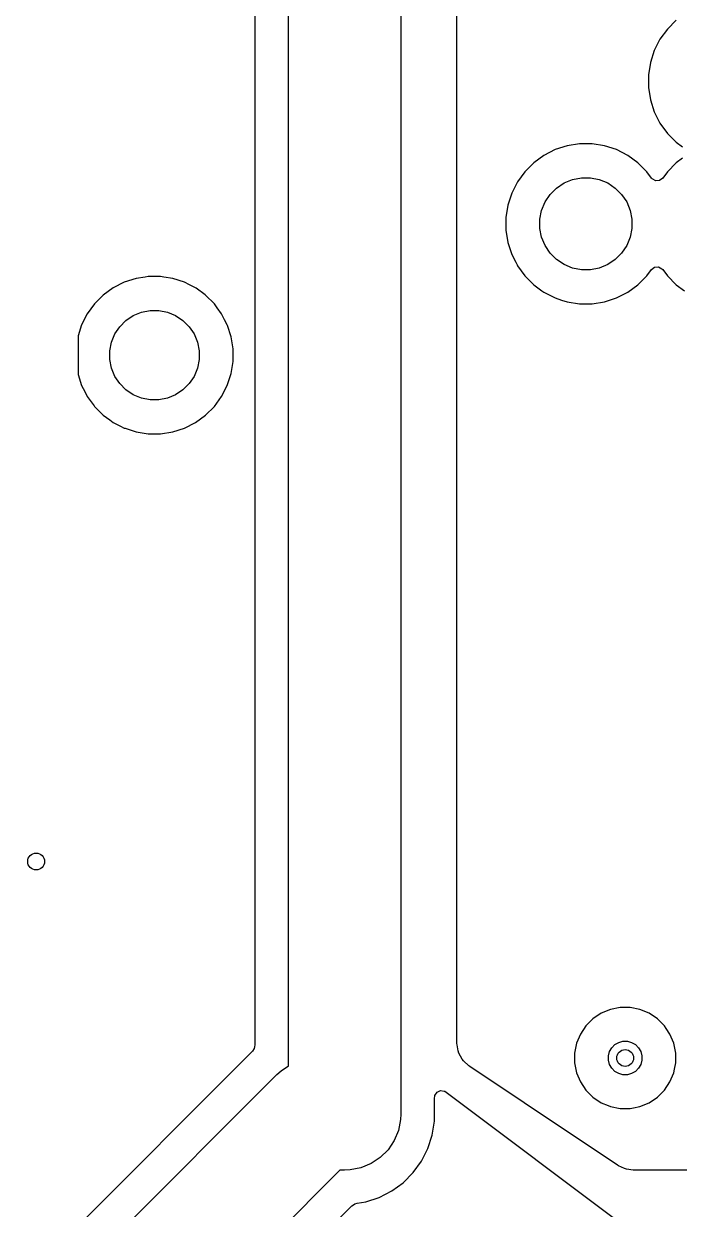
# Model space of a CAD drawing. Header units: inches. Extents: x 1.32 to 5.22, y -7.01 to -1.14.
# Drawn here: x 2.668 to 3.129, y -3.827 to -2.995 of the extents above; entities that cross this region are included whole.
import ezdxf

# ---------------------------------------------------------------- set-up
doc = ezdxf.new("R2010")
doc.units = ezdxf.units.IN
doc.header["$MEASUREMENT"] = 0
doc.layers.add('B.Cu', color=153, linetype='CONTINUOUS', true_color=0x4d7fc4)

msp = doc.modelspace()

# ---------------------------------------------------------------- linework, layer by layer
at = {"layer": 'B.Cu', "linetype": 'CONTINUOUS'}
for p, q in [((2.93307, -2.87402), (2.93307, -3.75984)), ((2.85433, -3.72587), (2.85433, -2.89032)), ((2.97244, -3.35427), (2.97244, -2.9014)), ((2.83069, -2.90255), (2.83069, -3.71133)), ((3.12643, -2.99263), (3.12018, -2.99887)), ((3.12018, -2.99887), (3.11499, -3.00602)), ((3.12018, -2.99887), (3.12018, -2.99887)), ((3.11499, -3.00602), (3.11098, -3.01389)), ((3.11098, -3.01389), (3.10825, -3.02229)), ((3.10825, -3.02229), (3.10687, -3.03102)), ((3.10687, -3.03102), (3.10687, -3.03985)), ((3.10687, -3.03985), (3.10825, -3.04858)), ((3.10825, -3.04858), (3.11098, -3.05698)), ((3.11098, -3.05698), (3.11499, -3.06485)), ((3.11499, -3.06485), (3.12018, -3.07199)), ((3.12018, -3.07199), (3.12018, -3.07199)), ((3.12018, -3.07199), (3.12643, -3.07824)), ((3.04145, -3.08342), (3.03358, -3.08743)), ((3.04985, -3.08069), (3.04145, -3.08342)), ((3.05858, -3.07931), (3.04985, -3.08069)), ((3.06741, -3.07931), (3.05858, -3.07931)), ((3.05858, -3.07931), (3.05858, -3.07931)), ((3.07613, -3.08069), (3.06741, -3.07931)), ((3.06741, -3.07931), (3.06741, -3.07931)), ((3.08454, -3.08342), (3.07613, -3.08069)), ((3.08848, -3.08543), (3.08454, -3.08342)), ((3.12643, -3.07824), (3.12643, -3.07824)), ((3.12643, -3.07824), (3.13089, -3.08148)), ((3.02643, -3.09263), (3.02018, -3.09887)), ((3.03358, -3.08743), (3.02643, -3.09263)), ((3.02643, -3.09263), (3.02643, -3.09263)), ((3.09241, -3.08743), (3.08848, -3.08543)), ((3.09955, -3.09263), (3.09241, -3.08743)), ((3.09241, -3.08743), (3.09241, -3.08743)), ((3.09241, -3.08743), (3.09241, -3.08743)), ((3.1058, -3.09887), (3.09955, -3.09263)), ((3.09955, -3.09263), (3.09955, -3.09263)), ((3.12643, -3.09263), (3.12018, -3.09887)), ((3.13089, -3.08938), (3.12643, -3.09263)), ((3.12643, -3.09263), (3.12643, -3.09263)), ((3.02018, -3.09887), (3.01499, -3.10602)), ((3.02018, -3.09887), (3.02018, -3.09887)), ((3.10904, -3.10334), (3.1058, -3.09887)), ((3.1058, -3.09887), (3.1058, -3.09887)), ((3.12018, -3.09887), (3.11694, -3.10334)), ((3.12018, -3.09887), (3.12018, -3.09887)), ((3.01499, -3.10602), (3.01098, -3.11389)), ((3.04239, -3.11033), (3.04768, -3.10679)), ((3.04768, -3.10679), (3.05356, -3.10435)), ((3.05356, -3.10435), (3.05981, -3.10311)), ((3.05981, -3.10311), (3.06618, -3.10311)), ((3.06618, -3.10311), (3.07242, -3.10435)), ((3.07242, -3.10435), (3.0783, -3.10679)), ((3.0783, -3.10679), (3.0836, -3.11033)), ((3.10959, -3.10397), (3.10904, -3.10334)), ((3.11202, -3.10525), (3.10959, -3.10397)), ((3.11476, -3.10502), (3.11202, -3.10525)), ((3.11694, -3.10334), (3.11476, -3.10502)), ((3.01098, -3.11389), (3.00825, -3.12229)), ((3.03435, -3.12012), (3.03788, -3.11483)), ((3.03788, -3.11483), (3.04239, -3.11033)), ((3.0836, -3.11033), (3.0881, -3.11483)), ((3.0881, -3.11483), (3.09164, -3.12012)), ((3.00825, -3.12229), (3.00687, -3.13102)), ((3.03067, -3.13225), (3.03191, -3.126)), ((3.03191, -3.126), (3.03435, -3.12012)), ((3.09164, -3.12012), (3.09407, -3.126)), ((3.09407, -3.126), (3.09532, -3.13225)), ((3.00687, -3.13102), (3.00687, -3.13985)), ((3.03067, -3.13862), (3.03067, -3.13225)), ((3.09532, -3.13225), (3.09532, -3.13862)), ((3.00687, -3.13985), (3.00825, -3.14858)), ((3.03191, -3.14486), (3.03067, -3.13862)), ((3.09532, -3.13862), (3.09407, -3.14486)), ((3.00825, -3.14858), (3.01098, -3.15698)), ((3.03435, -3.15074), (3.03191, -3.14486)), ((3.03788, -3.15604), (3.03435, -3.15074)), ((3.09164, -3.15074), (3.0881, -3.15604)), ((3.09407, -3.14486), (3.09164, -3.15074)), ((3.01098, -3.15698), (3.01374, -3.16239)), ((3.04239, -3.16054), (3.03788, -3.15604)), ((3.0881, -3.15604), (3.0836, -3.16054)), ((3.01374, -3.16239), (3.01469, -3.16425)), ((3.01469, -3.16425), (3.01499, -3.16485)), ((3.01499, -3.16485), (3.02018, -3.17199)), ((3.04768, -3.16408), (3.04239, -3.16054)), ((3.05356, -3.16651), (3.04768, -3.16408)), ((3.05981, -3.16776), (3.05356, -3.16651)), ((3.06618, -3.16776), (3.05981, -3.16776)), ((3.07242, -3.16651), (3.06618, -3.16776)), ((3.0783, -3.16408), (3.07242, -3.16651)), ((3.0836, -3.16054), (3.0783, -3.16408)), ((3.1058, -3.17199), (3.10904, -3.16753)), ((3.10904, -3.16753), (3.11122, -3.16585)), ((3.11122, -3.16585), (3.11396, -3.16562)), ((3.11396, -3.16562), (3.11639, -3.1669)), ((3.11639, -3.1669), (3.11694, -3.16753)), ((3.11694, -3.16753), (3.12018, -3.17199)), ((2.74732, -3.17378), (2.73907, -3.17646)), ((2.75361, -3.17278), (2.74732, -3.17378)), ((2.74732, -3.17378), (2.74732, -3.17378)), ((2.7559, -3.17242), (2.75361, -3.17278)), ((2.76458, -3.17242), (2.7559, -3.17242)), ((2.7559, -3.17242), (2.7559, -3.17242)), ((2.76686, -3.17278), (2.76458, -3.17242)), ((2.76458, -3.17242), (2.76458, -3.17242)), ((2.77315, -3.17378), (2.76686, -3.17278)), ((2.7814, -3.17646), (2.77315, -3.17378)), ((2.77315, -3.17378), (2.77315, -3.17378)), ((3.02018, -3.17199), (3.02018, -3.17199)), ((3.02018, -3.17199), (3.02643, -3.17824)), ((3.09955, -3.17824), (3.1058, -3.17199)), ((3.12018, -3.17199), (3.12018, -3.17199)), ((3.12018, -3.17199), (3.12643, -3.17824)), ((2.73134, -3.1804), (2.72432, -3.1855)), ((2.73907, -3.17646), (2.73134, -3.1804)), ((2.73907, -3.17646), (2.73907, -3.17646)), ((2.73907, -3.17646), (2.73907, -3.17646)), ((2.78489, -3.17824), (2.7814, -3.17646)), ((2.7814, -3.17646), (2.7814, -3.17646)), ((2.78912, -3.18039), (2.78489, -3.17824)), ((2.78489, -3.17824), (2.78489, -3.17824)), ((2.78489, -3.17824), (2.78489, -3.17824)), ((2.78913, -3.1804), (2.78912, -3.18039)), ((2.78943, -3.18062), (2.78913, -3.1804)), ((2.78913, -3.1804), (2.78913, -3.1804)), ((2.78913, -3.1804), (2.78913, -3.1804)), ((2.78913, -3.1804), (2.78913, -3.1804)), ((2.78945, -3.18063), (2.78943, -3.18062)), ((2.79571, -3.18517), (2.78945, -3.18063)), ((3.02643, -3.17824), (3.02643, -3.17824)), ((3.02643, -3.17824), (3.03209, -3.18235)), ((3.03209, -3.18235), (3.03358, -3.18343)), ((3.03358, -3.18343), (3.03764, -3.1855)), ((3.08454, -3.18744), (3.09241, -3.18343)), ((3.09241, -3.18343), (3.09955, -3.17824)), ((3.12643, -3.17824), (3.12643, -3.17824)), ((3.12643, -3.17824), (3.13209, -3.18235)), ((2.71818, -3.19164), (2.71308, -3.19866)), ((2.72432, -3.1855), (2.71818, -3.19164)), ((2.71818, -3.19164), (2.71818, -3.19164)), ((2.72432, -3.1855), (2.72432, -3.1855)), ((2.79616, -3.1855), (2.79571, -3.18517)), ((2.80229, -3.19164), (2.79616, -3.1855)), ((2.79616, -3.1855), (2.79616, -3.1855)), ((2.79616, -3.1855), (2.79616, -3.1855)), ((2.79616, -3.1855), (2.79616, -3.1855)), ((2.80419, -3.19426), (2.80229, -3.19164)), ((2.80229, -3.19164), (2.80229, -3.19164)), ((2.80229, -3.19164), (2.80229, -3.19164)), ((3.03764, -3.1855), (3.04145, -3.18744)), ((3.04145, -3.18744), (3.04145, -3.18744)), ((3.04145, -3.18744), (3.04145, -3.18744)), ((3.04145, -3.18744), (3.04595, -3.18891)), ((3.04595, -3.18891), (3.04985, -3.19017)), ((3.04985, -3.19017), (3.05858, -3.19156)), ((3.05858, -3.19156), (3.05858, -3.19156)), ((3.05858, -3.19156), (3.06741, -3.19156)), ((3.06741, -3.19156), (3.07613, -3.19017)), ((3.07613, -3.19017), (3.08454, -3.18744)), ((2.71308, -3.19866), (2.70914, -3.20639)), ((2.74026, -3.20321), (2.74539, -3.19978)), ((2.74539, -3.19978), (2.75109, -3.19742)), ((2.75109, -3.19742), (2.75715, -3.19621)), ((2.75715, -3.19621), (2.76332, -3.19621)), ((2.76332, -3.19621), (2.76938, -3.19742)), ((2.76938, -3.19742), (2.77508, -3.19978)), ((2.77508, -3.19978), (2.78022, -3.20321)), ((2.80739, -3.19866), (2.80419, -3.19426)), ((2.80419, -3.19426), (2.80419, -3.19426)), ((2.80946, -3.20271), (2.80739, -3.19866)), ((2.70914, -3.20639), (2.70669, -3.21392)), ((2.70914, -3.20639), (2.70914, -3.20639)), ((2.70914, -3.20639), (2.70914, -3.20639)), ((2.73246, -3.21271), (2.73589, -3.20758)), ((2.73589, -3.20758), (2.74026, -3.20321)), ((2.78022, -3.20321), (2.78458, -3.20758)), ((2.78458, -3.20758), (2.78801, -3.21271)), ((2.81133, -3.20639), (2.80946, -3.20271)), ((2.81146, -3.20678), (2.81133, -3.20639)), ((2.81133, -3.20639), (2.81133, -3.20639)), ((2.81402, -3.21465), (2.81146, -3.20678)), ((2.70669, -3.21392), (2.70669, -3.2412)), ((2.7301, -3.21842), (2.73246, -3.21271)), ((2.78801, -3.21271), (2.79038, -3.21842)), ((2.81537, -3.22322), (2.81402, -3.21465)), ((2.72889, -3.22447), (2.7301, -3.21842)), ((2.72889, -3.23065), (2.72889, -3.22447)), ((2.79038, -3.21842), (2.79158, -3.22447)), ((2.79158, -3.22447), (2.79158, -3.23065)), ((2.81537, -3.2319), (2.81537, -3.22322)), ((2.7301, -3.2367), (2.72889, -3.23065)), ((2.79158, -3.23065), (2.79038, -3.2367)), ((2.81402, -3.24047), (2.81537, -3.2319)), ((2.70669, -3.2412), (2.70914, -3.24872)), ((2.73246, -3.24241), (2.7301, -3.2367)), ((2.73589, -3.24754), (2.73246, -3.24241)), ((2.78801, -3.24241), (2.78458, -3.24754)), ((2.79038, -3.2367), (2.78801, -3.24241)), ((2.81133, -3.24872), (2.81402, -3.24047)), ((2.70914, -3.24872), (2.70914, -3.24872)), ((2.70914, -3.24872), (2.70914, -3.24872)), ((2.70914, -3.24872), (2.71027, -3.25095)), ((2.71027, -3.25095), (2.71279, -3.25588)), ((2.74026, -3.25191), (2.73589, -3.24754)), ((2.78458, -3.24754), (2.78022, -3.25191)), ((2.80739, -3.25646), (2.81133, -3.24872)), ((2.71279, -3.25588), (2.71308, -3.25646)), ((2.71308, -3.25646), (2.71308, -3.25646)), ((2.71308, -3.25646), (2.71308, -3.25646)), ((2.71308, -3.25646), (2.71784, -3.26301)), ((2.74539, -3.25534), (2.74026, -3.25191)), ((2.75109, -3.2577), (2.74539, -3.25534)), ((2.75715, -3.2589), (2.75109, -3.2577)), ((2.76332, -3.2589), (2.75715, -3.2589)), ((2.76938, -3.2577), (2.76332, -3.2589)), ((2.77508, -3.25534), (2.76938, -3.2577)), ((2.78022, -3.25191), (2.77508, -3.25534)), ((2.80229, -3.26348), (2.80739, -3.25646)), ((2.71784, -3.26301), (2.71818, -3.26348)), ((2.71818, -3.26348), (2.71818, -3.26348)), ((2.71818, -3.26348), (2.71818, -3.26348)), ((2.71818, -3.26348), (2.72432, -3.26962)), ((2.79616, -3.26962), (2.80229, -3.26348)), ((2.72432, -3.26962), (2.72432, -3.26962)), ((2.72432, -3.26962), (2.72432, -3.26962)), ((2.72432, -3.26962), (2.72432, -3.26962)), ((2.72432, -3.26962), (2.72897, -3.273)), ((2.72897, -3.273), (2.73134, -3.27472)), ((2.73134, -3.27472), (2.73639, -3.27729)), ((2.7814, -3.27866), (2.78913, -3.27472)), ((2.78913, -3.27472), (2.79616, -3.26962)), ((2.73639, -3.27729), (2.73907, -3.27866)), ((2.73907, -3.27866), (2.73907, -3.27866)), ((2.73907, -3.27866), (2.73907, -3.27866)), ((2.73907, -3.27866), (2.73907, -3.27866)), ((2.73907, -3.27866), (2.73961, -3.27883)), ((2.73961, -3.27883), (2.74181, -3.27955)), ((2.74181, -3.27955), (2.74732, -3.28134)), ((2.74732, -3.28134), (2.7559, -3.2827)), ((2.7559, -3.2827), (2.7559, -3.2827)), ((2.7559, -3.2827), (2.76458, -3.2827)), ((2.76458, -3.2827), (2.77315, -3.28134)), ((2.76458, -3.2827), (2.76458, -3.2827)), ((2.77315, -3.28134), (2.7814, -3.27866)), ((2.97244, -3.5595), (2.97244, -3.35427)), ((2.97244, -3.70954), (2.97244, -3.5595)), ((3.07376, -3.68905), (3.06795, -3.69293)), ((3.08021, -3.68638), (3.07376, -3.68905)), ((3.07376, -3.68905), (3.07376, -3.68905)), ((3.08706, -3.68502), (3.08021, -3.68638)), ((3.08021, -3.68638), (3.08021, -3.68638)), ((3.09404, -3.68502), (3.08706, -3.68502)), ((3.08706, -3.68502), (3.08706, -3.68502)), ((3.10089, -3.68638), (3.09404, -3.68502)), ((3.09404, -3.68502), (3.09404, -3.68502)), ((3.10734, -3.68905), (3.10089, -3.68638)), ((3.10089, -3.68638), (3.10089, -3.68638)), ((3.11315, -3.69293), (3.10734, -3.68905)), ((3.10734, -3.68905), (3.10734, -3.68905)), ((3.06301, -3.69787), (3.05913, -3.70368)), ((3.06795, -3.69293), (3.06301, -3.69787)), ((3.06301, -3.69787), (3.06301, -3.69787)), ((3.06795, -3.69293), (3.06795, -3.69293)), ((3.11751, -3.6973), (3.11315, -3.69293)), ((3.11315, -3.69293), (3.11315, -3.69293)), ((3.11809, -3.69787), (3.11751, -3.6973)), ((3.11936, -3.69977), (3.11809, -3.69787)), ((3.11809, -3.69787), (3.11809, -3.69787)), ((3.12197, -3.70368), (3.11936, -3.69977)), ((3.05913, -3.70368), (3.05646, -3.71013)), ((3.05913, -3.70368), (3.05913, -3.70368)), ((3.12464, -3.71013), (3.12197, -3.70368)), ((3.12197, -3.70368), (3.12197, -3.70368)), ((2.82897, -3.71578), (2.66847, -3.87627)), ((2.8302, -3.7137), (2.82897, -3.71578)), ((2.83049, -3.71271), (2.8302, -3.7137)), ((2.83069, -3.71133), (2.83049, -3.71271)), ((2.97251, -3.71033), (2.97244, -3.70954)), ((2.97264, -3.71113), (2.97251, -3.71033)), ((2.97336, -3.71548), (2.97264, -3.71113)), ((2.97387, -3.71698), (2.97336, -3.71548)), ((3.05646, -3.71013), (3.0551, -3.71698)), ((3.05646, -3.71013), (3.05646, -3.71013)), ((3.07884, -3.71893), (3.07964, -3.71595)), ((3.07964, -3.71595), (3.08118, -3.71328)), ((3.08118, -3.71328), (3.08336, -3.7111)), ((3.08336, -3.7111), (3.08603, -3.70956)), ((3.08603, -3.70956), (3.08901, -3.70876)), ((3.08901, -3.70876), (3.09209, -3.70876)), ((3.09209, -3.70876), (3.09507, -3.70956)), ((3.09507, -3.70956), (3.09774, -3.7111)), ((3.09774, -3.7111), (3.09992, -3.71328)), ((3.09992, -3.71328), (3.10146, -3.71595)), ((3.10146, -3.71595), (3.10226, -3.71893)), ((3.126, -3.71698), (3.12464, -3.71013)), ((3.12464, -3.71013), (3.12464, -3.71013)), ((2.97614, -3.72122), (2.97387, -3.71698)), ((2.97387, -3.71698), (2.97387, -3.71698)), ((2.97711, -3.72248), (2.97614, -3.72122)), ((2.98091, -3.72604), (2.97711, -3.72248)), ((3.0551, -3.71698), (3.0551, -3.72396)), ((3.0551, -3.72396), (3.05646, -3.73081)), ((3.07884, -3.72201), (3.07884, -3.71893)), ((3.07964, -3.72499), (3.07884, -3.72201)), ((3.10226, -3.72201), (3.10146, -3.72499)), ((3.10226, -3.71893), (3.10226, -3.72201)), ((3.12514, -3.72833), (3.126, -3.72396)), ((3.126, -3.72396), (3.126, -3.71698)), ((3.126, -3.71698), (3.126, -3.71698)), ((3.126, -3.72396), (3.126, -3.72396)), ((2.6887, -3.88948), (2.84618, -3.732)), ((2.84618, -3.732), (2.84904, -3.72941)), ((2.84904, -3.72941), (2.85419, -3.72597)), ((2.85419, -3.72597), (2.85433, -3.72587)), ((2.98146, -3.72646), (2.98091, -3.72604)), ((2.98154, -3.72654), (2.98146, -3.72646)), ((3.01957, -3.75189), (2.98154, -3.72654)), ((3.05646, -3.73081), (3.05646, -3.73081)), ((3.05646, -3.73081), (3.05913, -3.73727)), ((3.08118, -3.72766), (3.07964, -3.72499)), ((3.08336, -3.72984), (3.08118, -3.72766)), ((3.08603, -3.73138), (3.08336, -3.72984)), ((3.08901, -3.73218), (3.08603, -3.73138)), ((3.09209, -3.73218), (3.08901, -3.73218)), ((3.09507, -3.73138), (3.09209, -3.73218)), ((3.09774, -3.72984), (3.09507, -3.73138)), ((3.09992, -3.72766), (3.09774, -3.72984)), ((3.10146, -3.72499), (3.09992, -3.72766)), ((3.12197, -3.73727), (3.12464, -3.73081)), ((3.12464, -3.73081), (3.12514, -3.72833)), ((3.05913, -3.73727), (3.05913, -3.73727)), ((3.05913, -3.73727), (3.06301, -3.74307)), ((3.11809, -3.74307), (3.12197, -3.73727)), ((2.95671, -3.74867), (2.95691, -3.74729)), ((2.95671, -3.7648), (2.95671, -3.74867)), ((2.95691, -3.74729), (2.95705, -3.74682)), ((2.95705, -3.74682), (2.95854, -3.7445)), ((2.95854, -3.7445), (2.96104, -3.74336)), ((2.96104, -3.74336), (2.96361, -3.74368)), ((2.96361, -3.74368), (2.96396, -3.74383)), ((2.96396, -3.74383), (2.96501, -3.74443)), ((2.96501, -3.74443), (3.09055, -3.83858)), ((3.06301, -3.74307), (3.06301, -3.74307)), ((3.06301, -3.74307), (3.06795, -3.74801)), ((3.06795, -3.74801), (3.06795, -3.74801)), ((3.06795, -3.74801), (3.07376, -3.75189)), ((3.10734, -3.75189), (3.11315, -3.74801)), ((3.11315, -3.74801), (3.11809, -3.74307)), ((3.08529, -3.79571), (3.01957, -3.75189)), ((3.07376, -3.75189), (3.07376, -3.75189)), ((3.07376, -3.75189), (3.0786, -3.75389)), ((3.0786, -3.75389), (3.08021, -3.75456)), ((3.08021, -3.75456), (3.08021, -3.75456)), ((3.08021, -3.75456), (3.08021, -3.75456)), ((3.08021, -3.75456), (3.08706, -3.75593)), ((3.08706, -3.75593), (3.08706, -3.75593)), ((3.08706, -3.75593), (3.08706, -3.75593)), ((3.08706, -3.75593), (3.09404, -3.75593)), ((3.09404, -3.75593), (3.09633, -3.75547)), ((3.09404, -3.75593), (3.09404, -3.75593)), ((3.09633, -3.75547), (3.10089, -3.75456)), ((3.10089, -3.75456), (3.10734, -3.75189)), ((3.10089, -3.75456), (3.10089, -3.75456)), ((3.10089, -3.75456), (3.10089, -3.75456)), ((2.93288, -3.7637), (2.93138, -3.77127)), ((2.93307, -3.75984), (2.93288, -3.7637)), ((2.95516, -3.7746), (2.95671, -3.7648)), ((2.93138, -3.77127), (2.92842, -3.7784)), ((2.9521, -3.78403), (2.95516, -3.7746)), ((2.92842, -3.7784), (2.92413, -3.78482)), ((2.91868, -3.79028), (2.91226, -3.79456)), ((2.92413, -3.78482), (2.91868, -3.79028)), ((2.94759, -3.79287), (2.9521, -3.78403)), ((2.89032, -3.79921), (2.75591, -3.93363)), ((2.8937, -3.79921), (2.89032, -3.79921)), ((2.89756, -3.79902), (2.8937, -3.79921)), ((2.90513, -3.79752), (2.89756, -3.79902)), ((2.91226, -3.79456), (2.90513, -3.79752)), ((2.94176, -3.80089), (2.94759, -3.79287)), ((3.08592, -3.79606), (3.08529, -3.79571)), ((3.09015, -3.79806), (3.08592, -3.79606)), ((3.09152, -3.79847), (3.09015, -3.79806)), ((3.09616, -3.79916), (3.09152, -3.79847)), ((3.09687, -3.79921), (3.09616, -3.79916)), ((3.60942, -3.79921), (3.09687, -3.79921)), ((2.92673, -3.81374), (2.93475, -3.80791)), ((2.93475, -3.80791), (2.94176, -3.80089)), ((2.91789, -3.81824), (2.92673, -3.81374)), ((2.78127, -3.9417), (2.89877, -3.8242)), ((2.89877, -3.8242), (2.89988, -3.82337)), ((2.89988, -3.82337), (2.90096, -3.82278)), ((2.90096, -3.82278), (2.90254, -3.82224)), ((2.90254, -3.82224), (2.90846, -3.8213)), ((2.90846, -3.8213), (2.91789, -3.81824))]:
    msp.add_line(p, q, dxfattribs=at)
at = {"layer": 'B.Cu'}
for centre in [(2.67717, -3.58268), (3.09055, -3.72047)]:
    msp.add_circle(centre, 0.00591, dxfattribs=at)

doc.saveas('drawing.dxf')
